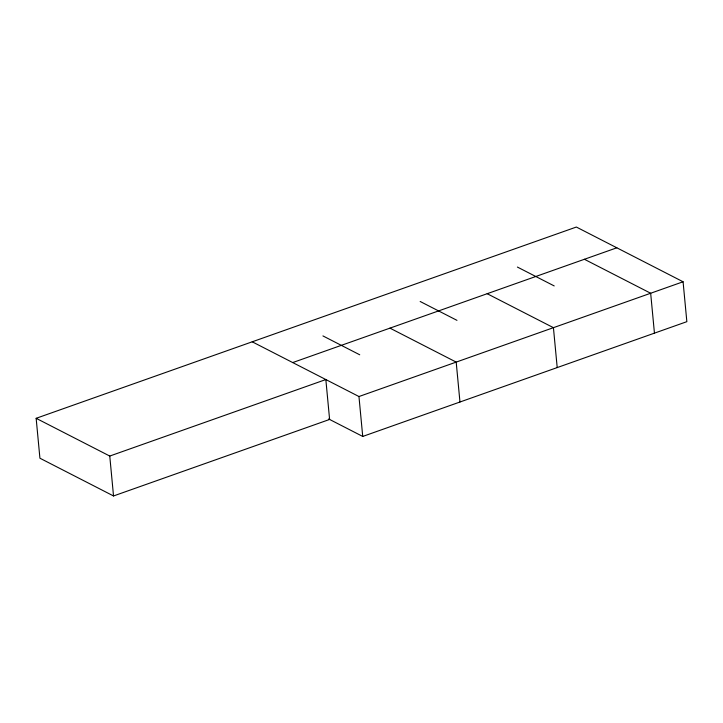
<?xml version="1.0" encoding="UTF-8"?>
<svg xmlns="http://www.w3.org/2000/svg" width="723" height="723" viewBox="0 0 723 723"><rect width="100%" height="100%" fill="white"/><g stroke="black" fill="none" stroke-linecap="round" stroke-linejoin="round"><path stroke-width="1.08" d="M36.15 418.31L109.76 456.05L325.838 379.548L329.607 419.448L113.529 495.96L39.919 458.21L36.15 418.31L576.348 227.04L683.081 281.771L686.85 321.672L362.729 436.439L328.604 418.933M292.716 362.566L616.827 247.799M252.228 341.807L358.96 396.529L683.081 281.771M584.419 259.277L650.664 293.249L654.442 333.149M517.397 267.058L554.207 285.928M487.185 293.71L553.429 327.673L557.207 367.582M420.162 301.482L456.972 320.352M389.95 328.134L456.195 362.106L459.964 402.006M322.928 335.915L359.729 354.785M358.96 396.529L362.729 436.439M109.76 456.05L113.529 495.96"/></g></svg>
